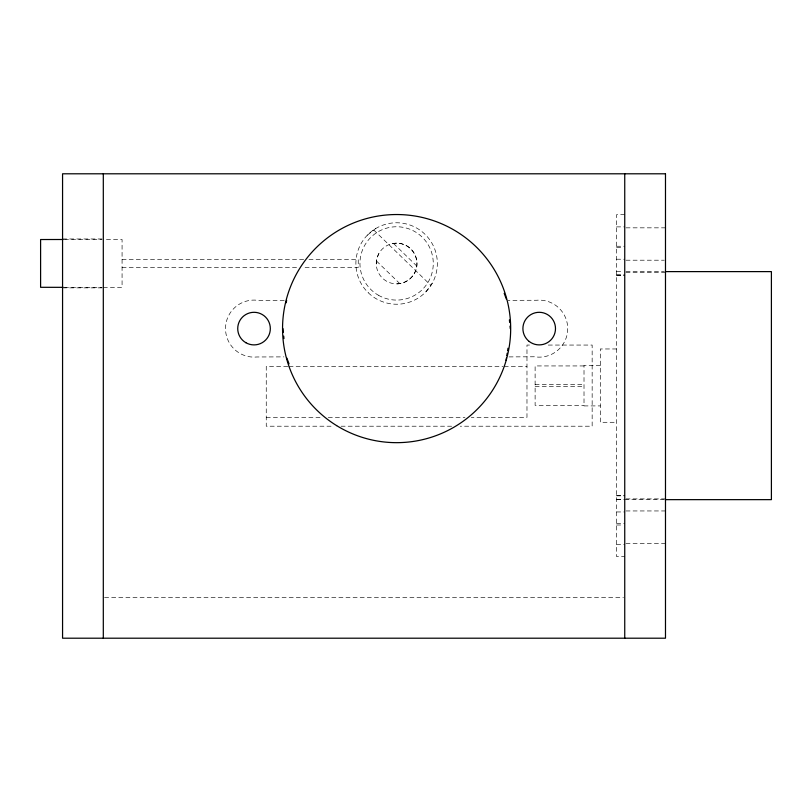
<?xml version="1.0" encoding="UTF-8"?>
<svg xmlns="http://www.w3.org/2000/svg" width="812" height="812" viewBox="0 0 812 812"><rect width="100%" height="100%" fill="white"/><g stroke="black" fill="none" stroke-linecap="round" stroke-linejoin="round"><path stroke-width="0.61" stroke-dasharray="4.06 3.04" d="M376.25 263.91L376.839 258.632L378.778 253.679M425.874 291.853L432.207 283.317M367.359 235.155L375.692 228.548M406.447 245.671C414.303 250.055 418.495 259.627 416.394 268.386A20.371 20.371 0 0 1 382.503 278.191A20.371 20.371 0 0 1 390.948 243.945L396.205 243.143L401.493 243.732L406.447 245.671M397.017 283.875C406.02 283.642 414.181 277.115 416.394 268.386A20.371 20.371 0 0 0 390.948 243.945M284.2 300.328L258.642 300.46A28.511 28.511 0 0 0 225.533 327.703A28.511 28.511 0 0 0 256.866 356.975L283.855 356.884M509.012 356.904L534.58 356.772A28.511 28.511 0 0 0 567.7 329.54A28.511 28.511 0 0 0 536.377 300.257L508.109 300.338M103.307 287.377L122.074 287.306L122.074 239.53L103.307 239.459M624.743 214.672L616.592 214.672L616.592 556.585L624.743 556.585M616.592 226.883L624.743 226.883M625.981 227.837L665.485 227.837M62.565 238.972L102.068 238.972M64.432 239.499L102.048 239.459M616.592 246.249L624.743 246.249M616.592 247.67L623.586 247.67M616.592 259.221L624.743 259.221M122.074 259.343L303.932 259.343M308.986 259.343L358.244 259.343L358.244 267.493L302.673 267.493M625.981 260.205L664.246 260.205M122.074 267.493L297.618 267.493M616.592 271.614L623.586 271.614M626.011 271.624L663.942 271.614M625.981 272.365L665.485 272.365M616.592 274.608L624.743 274.598M616.592 275.4L624.743 275.4M616.592 275.664L624.743 275.664M62.565 287.864L102.068 287.864M529.485 345.059L526.978 345.059L526.978 417.327L471.285 417.327M548.283 345.059L592.151 345.059L592.151 426.209L460.272 426.209M616.592 348.967L600.301 348.967L600.301 422.291L616.592 422.291M600.301 365.349L584.011 365.349L584.011 405.909L600.301 405.909M584.011 365.938L535.118 365.938L535.118 405.32L584.011 405.32M287.773 366.435L266.255 366.435L266.255 426.209L333.458 426.209M289.031 366.435L502.922 366.435M504.191 366.435L526.978 366.435M535.118 384.695L584.011 384.695M535.118 386.573L584.011 386.573M266.255 417.327L321.938 417.327M328.271 417.327L464.961 417.327M341.07 426.209L452.66 426.209M616.592 495.604L624.743 495.604M616.592 495.848L624.743 495.848M625.981 498.893L665.485 498.893M616.592 499.299L624.743 499.299M616.592 499.644L623.586 499.644M624.743 499.644L663.942 499.644M625.981 510.951L665.485 510.951M616.592 511.956L624.743 511.956M616.592 523.598L624.743 523.598M616.592 524.999L623.586 524.999M625.981 543.543L665.485 543.543M616.592 544.476L624.743 544.476M104.575 597.47L623.474 597.47M64.432 287.336L102.048 287.377M393.576 243.539L416.668 265.92M373.804 230.05L430.766 285.256M376.565 261.088L399.656 283.469M368.262 292.756A40.742 40.742 0 0 0 436.125 273.431A40.742 40.742 0 0 0 385.456 224.325A40.742 40.742 0 0 0 368.262 292.756M378.28 295.172A36.662 36.662 0 0 0 433.273 263.423A36.662 36.662 0 0 0 378.28 231.664A36.662 36.662 0 0 0 378.28 295.172"/><path stroke-width="1.22" d="M103.307 638.202L103.307 173.798M286.23 302.795L286.636 300.308M506.028 360.315L506.394 358.051M506.779 355.676L507.185 353.19M507.591 350.703L507.997 348.226M63.174 239.499L40.6 239.53L40.6 287.306L63.174 287.336M665.201 271.614L771.4 271.614L771.4 499.644L665.201 499.644M504.181 293.315L506.394 299.171M286.839 358.051L289.052 363.898M509.398 319.908L509.652 322.394M510.027 326.14L510.281 328.627M282.952 328.596L283.327 332.341M283.703 336.077L283.956 338.574M624.743 173.798L624.743 638.202M665.485 173.798L62.565 173.798L62.565 638.202L665.485 638.202L665.485 173.798M336.615 425.61A114.066 114.066 0 0 0 510.626 332.057A114.066 114.066 0 0 0 342.603 228.131A114.066 114.066 0 0 0 336.615 425.61M529.191 341.456A16.291 16.291 0 0 0 555.337 330.839A16.291 16.291 0 0 0 533.068 313.503A16.291 16.291 0 0 0 529.191 341.456M245.884 342.715A16.291 16.291 0 0 0 270.325 328.596A16.291 16.291 0 0 0 245.884 314.488A16.291 16.291 0 0 0 245.884 342.715"/></g></svg>
